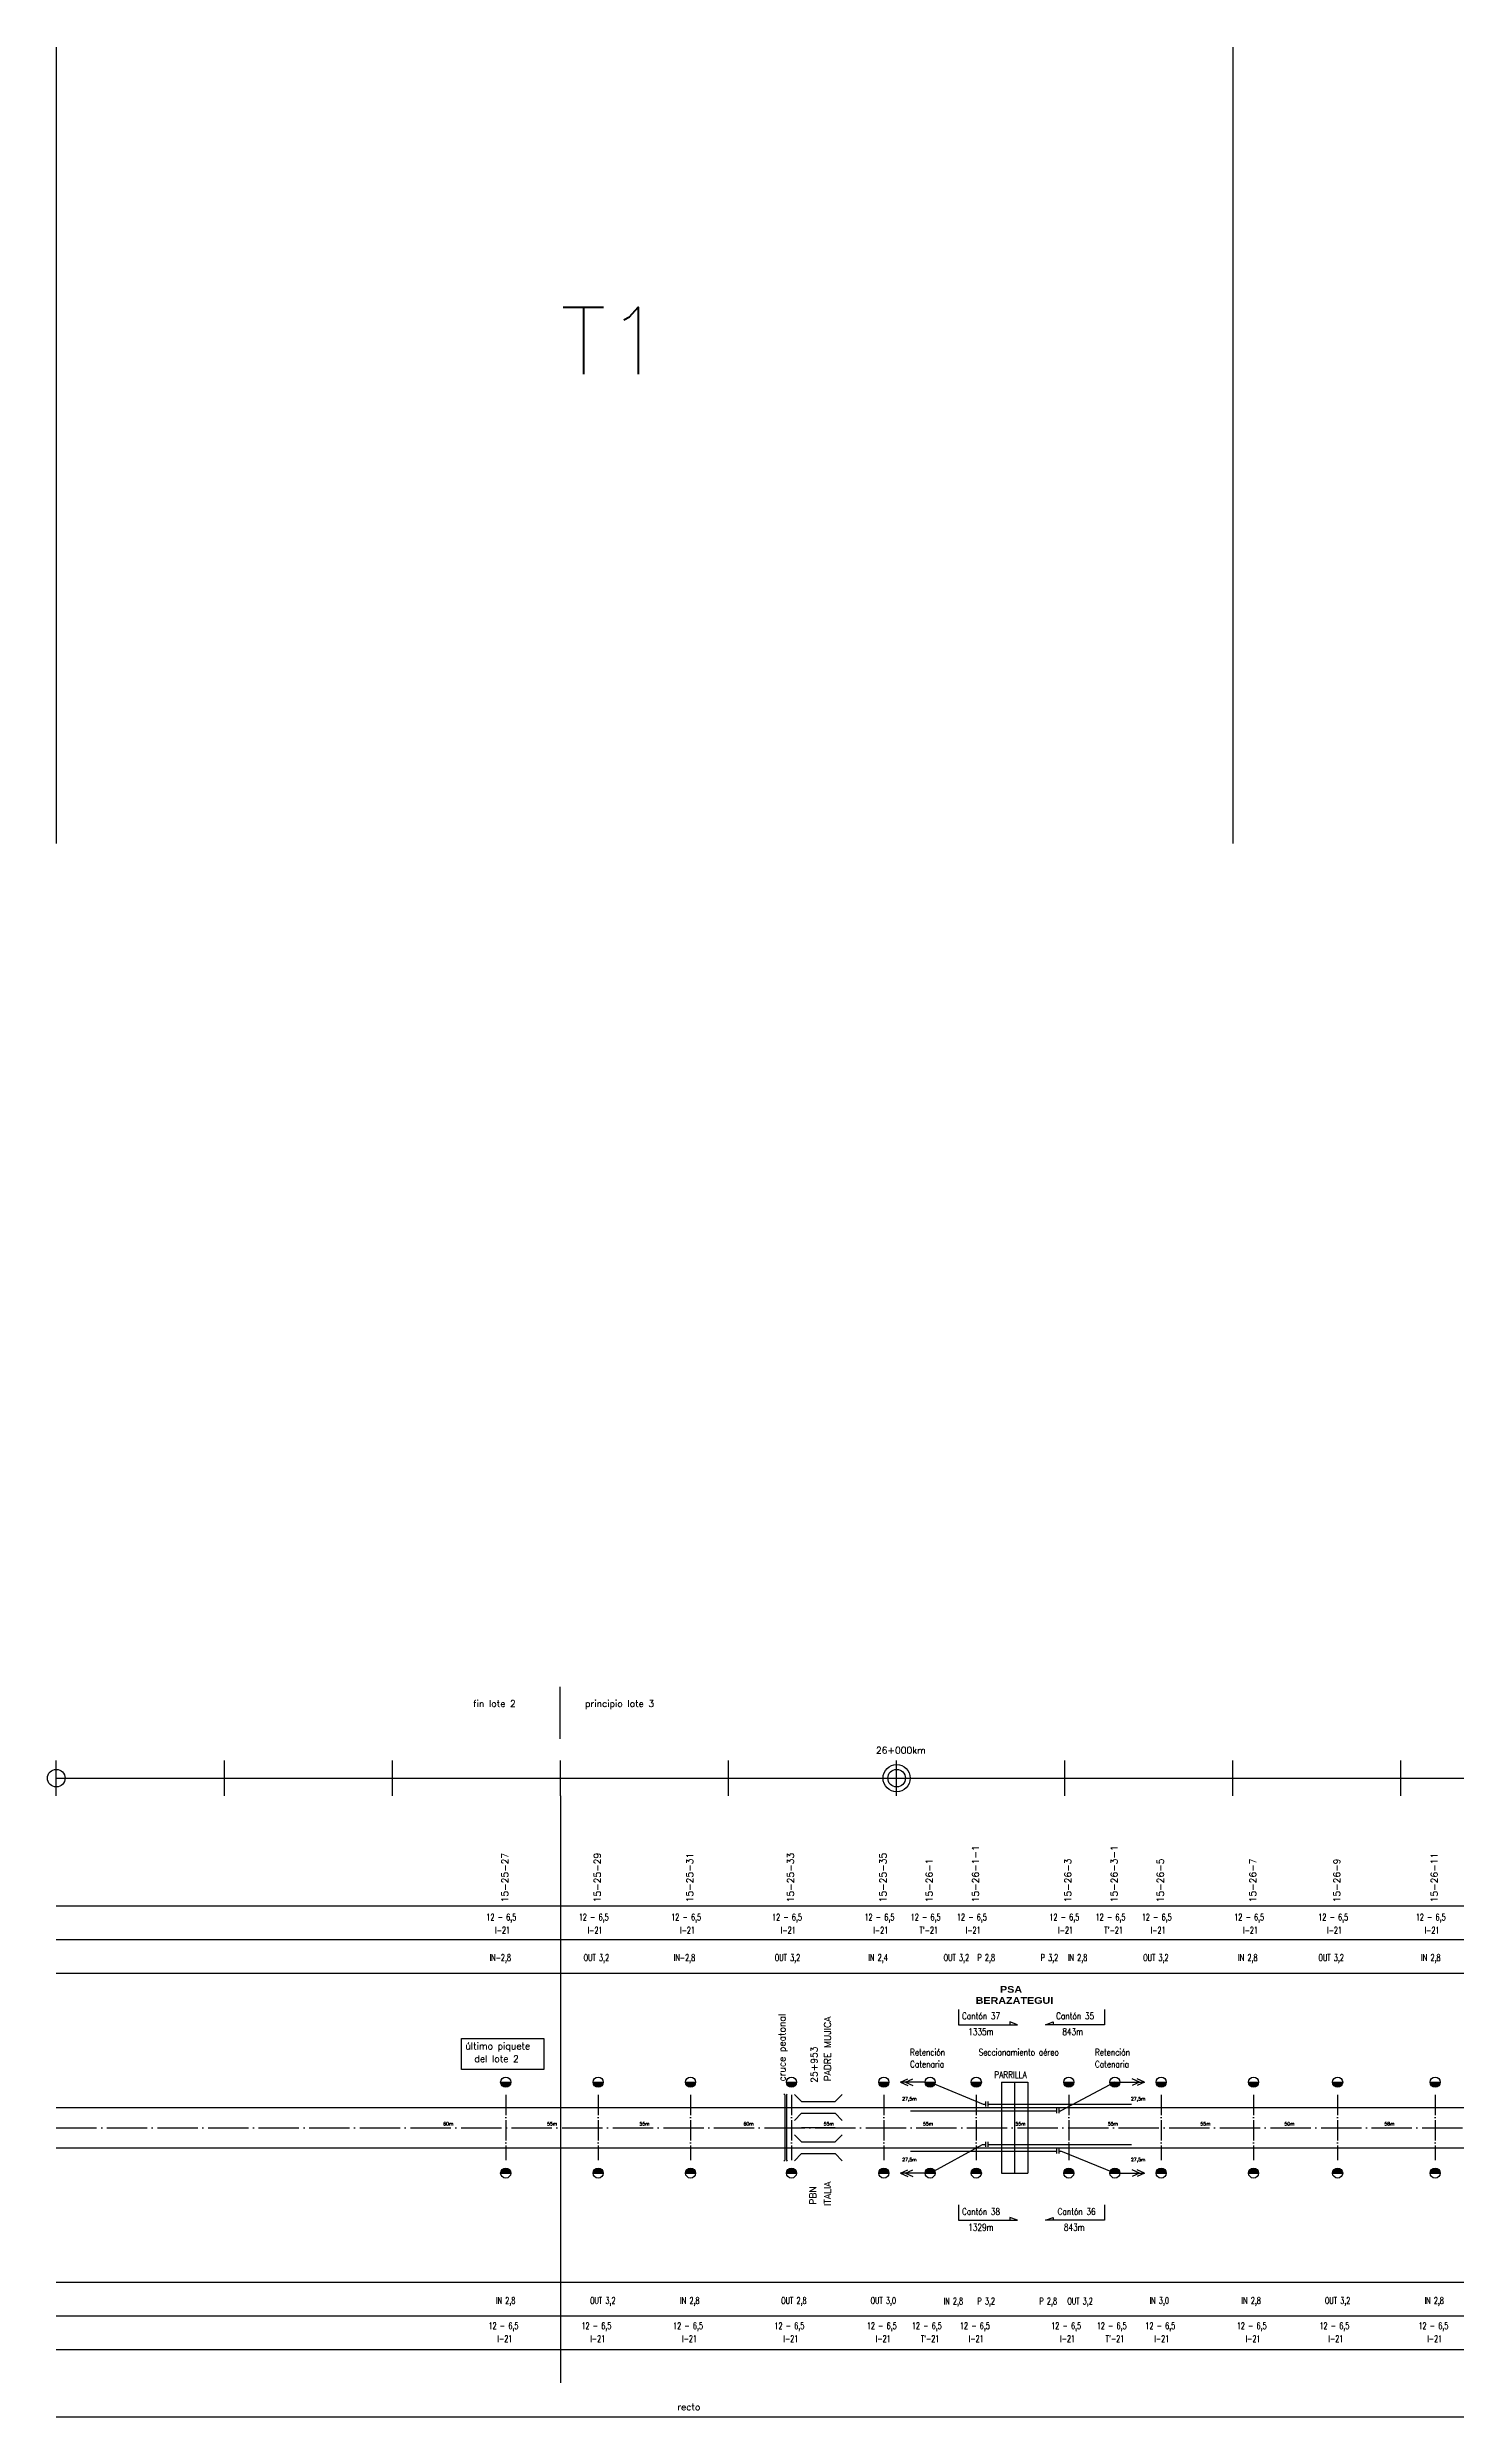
# Model space of a CAD drawing. Header units: millimetres. Extents: x 63 to 27368, y 135 to 1565.
# Drawn here: x 63 to 901, y 155 to 1565 of the extents above; entities that cross this region are included whole.
import ezdxf

# ---------------------------------------------------------------- set-up
doc = ezdxf.new("R2010")
doc.units = ezdxf.units.MM
doc.linetypes.add('ACAD_ISO04W100', pattern=[30, 24, -3, 0, -3])
for name, color, linetype in [('catenaria via ascendente', 7, 'Continuous'), ('catenaria vía descendente', 7, 'Continuous'), ('Eje de entrevías', 1, 'Continuous'), ('longitud vano', 7, 'Continuous'), ('Nº de poste', 6, 'Continuous'), ('progresivas', 4, 'Continuous'), ('TEXTOS', 3, 'Continuous')]:
    doc.layers.add(name, color=color, linetype=linetype)
doc.styles.add('STYLE1', font='romans.shx')
doc.styles.add('TEXTO_SELLO', font='')
doc.styles.get('TEXTO_SELLO').set_extended_font_data('Arial Black', bold=True)

msp = doc.modelspace()

# ---------------------------------------------------------------- hatches: boundary and pattern name
for points in [[(338.6, 354.1), (332.6, 354.1, 1)], [(393.6, 354.1), (387.6, 354.1, 1)], [(448.6, 354.1), (442.6, 354.1, 1)], [(508.6, 354.1), (502.6, 354.1, 1)], [(563.6, 354.1), (557.6, 354.1, 1)], [(591.1, 354.1), (585.1, 354.1, 1)], [(618.6, 354.1), (612.6, 354.1, 1)], [(673.6, 354.1), (667.6, 354.1, 1)], [(701.1, 354.1), (695.1, 354.1, 1)], [(728.6, 354.1), (722.6, 354.1, 1)], [(783.6, 354.1), (777.6, 354.1, 1)], [(833.6, 354.1), (827.6, 354.1, 1)], [(891.6, 354.1), (885.6, 354.1, 1)], [(338.6, 300), (332.6, 300, -1)], [(393.6, 300), (387.6, 300, -1)], [(448.6, 300), (442.6, 300, -1)], [(508.6, 300), (502.6, 300, -1)], [(563.6, 300), (557.6, 300, -1)], [(591.1, 300), (585.1, 300, -1)], [(618.6, 300), (612.6, 300, -1)], [(673.6, 300), (667.6, 300, -1)], [(701.1, 300), (695.1, 300, -1)], [(728.6, 300), (722.6, 300, -1)], [(783.6, 300), (777.6, 300, -1)], [(833.6, 300), (827.6, 300, -1)], [(891.6, 300), (885.6, 300, -1)]]:
    msp.add_hatch(color=256).paths.add_polyline_path(points)

# ---------------------------------------------------------------- linework, layer by layer
for p, q in [((68.2, 1565.1), (68.2, 1091.2)), ((768.2, 1565.1), (768.2, 1091.2)), ((368, 558.5), (368, 589.4)), ((68.2, 524.4), (68.2, 545.6)), ((168.2, 524.4), (168.2, 545.6)), ((268.2, 524.4), (268.2, 545.6)), ((368.2, 524.4), (368.2, 545.6)), ((468.2, 524.4), (468.2, 545.6)), ((568.2, 524.4), (568.2, 545.6)), ((668.2, 524.4), (668.2, 545.6)), ((768.2, 524.4), (768.2, 545.6)), ((868.2, 524.4), (868.2, 545.6)), ((68.2, 535), (27368.2, 535)), ((368.2, 524.4), (368.2, 175.2)), ((68.2, 459), (27368.2, 459)), ((68.2, 439), (27368.2, 439)), ((68.2, 419), (27368.2, 419)), ((605.1, 397.4), (605.1, 388.3)), ((691.8, 397.4), (691.8, 388.3)), ((605.1, 388.3), (640.1, 388.3)), ((640.1, 388.3), (635.5, 390)), ((635.5, 390), (635.5, 388.3)), ((656.8, 388.3), (661.3, 390)), ((691.8, 388.3), (656.8, 388.3)), ((661.3, 390), (661.3, 388.3)), ((332.6, 354.1), (338.6, 354.1)), ((387.6, 354.1), (393.6, 354.1)), ((442.6, 354.1), (448.6, 354.1)), ((502.6, 354.1), (508.6, 354.1)), ((557.6, 354.1), (563.6, 354.1)), ((570.5, 354.1), (574.9, 356)), ((585.1, 354.1), (570.5, 354.1)), ((570.5, 354.1), (574.9, 352.2)), ((573.5, 354.1), (577.8, 356)), ((573.5, 354.1), (577.8, 352.2)), ((585.1, 354.1), (591.1, 354.1)), ((612.6, 354.1), (618.6, 354.1)), ((667.6, 354.1), (673.6, 354.1)), ((695.1, 354.1), (701.1, 354.1)), ((701.1, 354.1), (715.7, 354.1)), ((712.7, 354.1), (708.4, 356)), ((712.7, 354.1), (708.4, 352.2)), ((715.7, 354.1), (711.4, 356)), ((715.7, 354.1), (711.4, 352.2)), ((722.6, 354.1), (728.6, 354.1)), ((777.6, 354.1), (783.6, 354.1)), ((827.6, 354.1), (833.6, 354.1)), ((885.6, 354.1), (891.6, 354.1)), ((501.6, 346.5), (501.1, 347)), ((502.6, 346.5), (503.1, 347)), ((511.6, 342.5), (507.4, 346.7)), ((531.6, 342.5), (535.8, 346.7)), ((501.6, 327), (502.6, 327)), ((511.6, 335.6), (507.4, 331.3)), ((531.6, 327), (511.6, 327)), ((531.6, 335.6), (535.8, 331.3)), ((511.6, 318.5), (507.4, 322.7)), ((511.6, 311.6), (507.4, 307.3)), ((531.6, 318.5), (535.8, 322.7)), ((531.6, 311.6), (535.8, 307.3)), ((332.6, 300), (338.6, 300)), ((387.6, 300), (393.6, 300)), ((442.6, 300), (448.6, 300)), ((501.6, 307.6), (501.1, 307.1)), ((502.6, 307.6), (503.1, 307.1)), ((502.6, 300), (508.6, 300)), ((557.6, 300), (563.6, 300)), ((570.5, 300), (574.9, 301.9)), ((585.1, 300), (570.5, 300)), ((570.5, 300), (574.9, 298)), ((573.5, 300), (577.8, 301.9)), ((573.5, 300), (577.8, 298)), ((585.1, 300), (591.1, 300)), ((612.6, 300), (618.6, 300)), ((667.6, 300), (673.6, 300)), ((695.1, 300), (701.1, 300)), ((701.1, 300), (715.7, 300)), ((712.7, 300), (708.4, 301.9)), ((712.7, 300), (708.4, 298)), ((715.7, 300), (711.4, 301.9)), ((715.7, 300), (711.4, 298)), ((722.6, 300), (728.6, 300)), ((777.6, 300), (783.6, 300)), ((827.6, 300), (833.6, 300)), ((885.6, 300), (891.6, 300)), ((605.1, 281), (605.1, 271.9)), ((605.1, 271.9), (640.1, 271.9)), ((640.1, 271.9), (635.5, 273.6)), ((635.5, 273.6), (635.5, 271.9)), ((656.8, 271.9), (661.3, 273.6)), ((691.8, 271.9), (656.8, 271.9)), ((661.3, 273.6), (661.3, 271.9)), ((691.8, 281), (691.8, 271.9)), ((68.2, 235), (27368.2, 235)), ((68.2, 215), (27368.2, 215)), ((68.2, 195), (27368.2, 195)), ((68.2, 155), (1946.8, 155))]:
    msp.add_line(p, q)
at = {"color": 5, "linetype": 'Continuous', "ltscale": 0.5}
for p, q in [((630.5, 354.1), (630.5, 300)), ((630.5, 354.1), (646.3, 354.1)), ((638.4, 354.1), (638.4, 300)), ((646.3, 354.1), (646.3, 300)), ((630.5, 300), (646.3, 300))]:
    msp.add_line(p, q, dxfattribs=at)
at = {"linetype": 'ACAD_ISO04W100', "ltscale": 0.5}
for p, q in [((335.6, 346.5), (335.6, 307.6)), ((390.6, 346.5), (390.6, 307.6)), ((445.6, 346.5), (445.6, 307.6)), ((505.6, 346.5), (505.6, 307.6)), ((560.6, 346.5), (560.6, 307.6)), ((615.6, 346.5), (615.6, 307.6)), ((670.6, 346.5), (670.6, 307.6)), ((725.6, 346.5), (725.6, 307.6)), ((780.6, 346.5), (780.6, 307.6)), ((830.6, 346.5), (830.6, 307.6)), ((888.6, 346.5), (888.6, 307.6))]:
    msp.add_line(p, q, dxfattribs=at)
at = {"ltscale": 0.5}
for p, q in [((501.6, 346.5), (501.6, 307.6)), ((502.6, 346.5), (502.6, 307.6))]:
    msp.add_line(p, q, dxfattribs=at)
at = {"color": 1}
for p, q in [((621.2, 339.6), (621.2, 342.5)), ((622.7, 339.6), (622.7, 342.5)), ((663.6, 335.6), (663.6, 338.5)), ((665, 335.6), (665, 338.5)), ((621.2, 315.6), (621.2, 318.5)), ((622.7, 315.6), (622.7, 318.5)), ((663.6, 311.6), (663.6, 314.5)), ((665, 311.6), (665, 314.5))]:
    msp.add_line(p, q, dxfattribs=at)
msp.add_lwpolyline([(309.2, 380.1), (358.3, 380.1), (358.3, 361.6), (309.2, 361.6)], close=True)
for centre, radius in [((68.2, 535), 5.24), ((568.2, 535), 8.09), ((568.2, 535), 5.24), ((335.6, 354.1), 3), ((390.6, 354.1), 3), ((445.6, 354.1), 3), ((505.6, 354.1), 3), ((560.6, 354.1), 3), ((588.1, 354.1), 3), ((615.6, 354.1), 3), ((670.6, 354.1), 3), ((698.1, 354.1), 3), ((725.6, 354.1), 3), ((780.6, 354.1), 3), ((830.6, 354.1), 3), ((888.6, 354.1), 3), ((335.6, 300), 3), ((390.6, 300), 3), ((445.6, 300), 3), ((505.6, 300), 3), ((560.6, 300), 3), ((588.1, 300), 3), ((615.6, 300), 3), ((670.6, 300), 3), ((698.1, 300), 3), ((725.6, 300), 3), ((780.6, 300), 3), ((830.6, 300), 3), ((888.6, 300), 3)]:
    msp.add_circle(centre, radius)
at = {"layer": 'catenaria via ascendente', "color": 6}
for p, q in [((588.1, 354.1), (619.7, 341)), ((698.1, 354.1), (665.9, 337)), ((619.7, 341), (621.2, 341)), ((622.7, 341), (708, 341)), ((576.4, 337), (663.6, 337)), ((665, 337), (665.9, 337)), ((576.4, 313), (663.6, 313)), ((588.1, 300), (619.2, 317)), ((619.2, 317), (621.2, 317)), ((622.7, 317), (708, 317)), ((665, 313), (665.9, 313)), ((698.1, 300), (665.9, 313))]:
    msp.add_line(p, q, dxfattribs=at)
at = {"layer": 'catenaria via ascendente'}
for p, q in [((68.2, 339), (26678.8, 339)), ((511.6, 342.5), (531.6, 342.5)), ((511.6, 335.6), (531.6, 335.6)), ((68.2, 315), (26678.8, 315))]:
    msp.add_line(p, q, dxfattribs=at)
at = {"layer": 'catenaria vía descendente'}
for p, q in [((511.6, 318.5), (531.6, 318.5)), ((511.6, 311.6), (531.6, 311.6))]:
    msp.add_line(p, q, dxfattribs=at)
at = {"layer": 'Eje de entrevías', "linetype": 'ACAD_ISO04W100'}
msp.add_line((68.2, 327), (27368.2, 327), dxfattribs=at)

# ---------------------------------------------------------------- texts
at = {"color": 3, "linetype": 'Continuous', "style": 'STYLE1'}
msp.add_text('T1', height=40, dxfattribs=at).set_placement((368.1, 1370.5))
at = {"linetype": 'Continuous'}
for s, style, p in [('PSA', 'TEXTO_SELLO', (629.7, 407.3)), ('BERAZATEGUI', 'TEXTO_SELLO', (615.2, 400.7)), ('último piquete', 'STYLE1', (311.6, 373.6)), ('del lote 2', 'STYLE1', (317, 366))]:
    msp.add_text(s, height=4, dxfattribs=dict(at, style=style)).set_placement(p)
at = {"linetype": 'Continuous', "style": 'STYLE1', "width": 0.8}
for s, p in [('Cantón 37', (607.1, 391.5)), ('Cantón 35', (663.1, 391.5)), ('1335m', (610.8, 382.1)), ('843m', (666.8, 382.1)), ('Catenaria', (576.2, 362.8)), ('Retención', (576.2, 369.9)), ('Seccionamiento aéreo', (617, 369.9)), ('Catenaria', (686.2, 362.8)), ('Retención', (686.2, 369.9)), ('PARRILLA', (626.3, 356.5)), ('Cantón 38', (607.1, 275.1)), ('1329m', (610.8, 265.7)), ('Cantón 36', (664, 275.1)), ('843m', (667.7, 265.7))]:
    msp.add_text(s, height=4, dxfattribs=at).set_placement(p)
at = {"layer": 'longitud vano', "linetype": 'Continuous', "style": 'STYLE1'}
for s, p in [('27,5m', (571.5, 343.2)), ('27,5m', (707.6, 343.2)), ('60m', (298.4, 328.3)), ('55m', (360.2, 328.3)), ('55m', (415.2, 328.3)), ('60m', (477.1, 328.3)), ('55m', (524.8, 328.3)), ('55m', (583.9, 328.3)), ('55m', (638.9, 328.3)), ('55m', (693.9, 328.3)), ('55m', (748.9, 328.3)), ('50m', (798.9, 328.3)), ('58m', (858.4, 328.3)), ('27,5m', (571.5, 307)), ('27,5m', (707.6, 307))]:
    msp.add_text(s, height=2, dxfattribs=at).set_placement(p)
at = {"layer": 'Nº de poste', "linetype": 'Continuous', "style": 'STYLE1'}
for s, p in [('15-26-1-1', (617.1, 461.1)), ('15-26-3-1', (699.6, 461.1)), ('15-25-27', (337.1, 461.1)), ('15-25-29', (392.1, 461.1)), ('15-25-31', (447.1, 461.1)), ('15-25-33', (507.1, 461.1)), ('15-25-35', (562.1, 461.1)), ('15-26-1', (589.6, 461.1)), ('15-26-3', (672.1, 461.1)), ('15-26-5', (727.1, 461.1)), ('15-26-7', (782.1, 461.1)), ('15-26-9', (832.1, 461.1)), ('15-26-11', (890.1, 461.1))]:
    msp.add_text(s, height=4, rotation=90, dxfattribs=at).set_placement(p)
at = {"layer": 'progresivas', "linetype": 'Continuous', "style": 'STYLE1'}
msp.add_text('26+000km', height=4, dxfattribs=at).set_placement((555.9, 549.6))
msp.add_text('25+953', height=4, rotation=90, dxfattribs=at).set_placement((521.1, 353.7))
at = {"layer": 'TEXTOS', "linetype": 'Continuous', "style": 'STYLE1'}
for s, p in [('fin lote 2', (316.2, 577.4)), ('principio lote 3', (382.8, 577.4)), ('recto', (437.7, 158.8))]:
    msp.add_text(s, height=4, dxfattribs=at).set_placement(p)
at = {"layer": 'TEXTOS', "linetype": 'Continuous', "style": 'STYLE1', "width": 0.7}
for s, p in [('12 - 6,5', (324.1, 450.3)), ('12 - 6,5', (379.1, 450.3)), ('12 - 6,5', (434.1, 450.3)), ('12 - 6,5', (494.1, 450.3)), ('12 - 6,5', (549.1, 450.3)), ('12 - 6,5', (576.6, 450.3)), ('12 - 6,5', (604.1, 450.3)), ('12 - 6,5', (659.1, 450.3)), ('12 - 6,5', (686.6, 450.3)), ('12 - 6,5', (714.1, 450.3)), ('12 - 6,5', (769.1, 450.3)), ('12 - 6,5', (819.1, 450.3)), ('12 - 6,5', (877.1, 450.3)), ('I-21', (329.3, 442.5)), ('I-21', (384.3, 442.5)), ('I-21', (439.3, 442.5)), ('I-21', (499.3, 442.5)), ('I-21', (554.3, 442.5)), ("T'-21", (581.8, 442.5)), ('I-21', (609.3, 442.5)), ('I-21', (664.3, 442.5)), ("T'-21", (691.8, 442.5)), ('I-21', (719.3, 442.5)), ('I-21', (774.3, 442.5)), ('I-21', (824.3, 442.5)), ('I-21', (882.3, 442.5)), ('IN-2,8', (326, 426.2)), ('OUT 3,2', (382, 426.2)), ('IN-2,8', (435.6, 426.2)), ('OUT 3,2', (495.7, 426.2)), ('IN 2,4', (551.4, 426.2)), ('OUT 3,2', (596.2, 426.2)), ('P 2,8', (616.3, 426.2)), ('P 3,2', (653.9, 426.2)), ('IN 2,8', (670.1, 426.2)), ('OUT 3,2', (714.9, 426.2)), ('IN 2,8', (771.4, 426.2)), ('OUT 3,2', (819.2, 426.2)), ('IN 2,8', (880.3, 426.2)), ('IN 2,8', (329.8, 222.1)), ('OUT 3,2', (385.8, 222.1)), ('IN 2,8', (439.4, 222.1)), ('OUT 2,8', (499.5, 222.1)), ('OUT 3,0', (552.7, 222.1)), ('IN 2,8', (596.2, 221.8)), ('P 3,2', (616.3, 221.8)), ('P 2,8', (653.2, 221.8)), ('OUT 3,2', (669.8, 221.8)), ('IN 3,0', (718.7, 222.1)), ('IN 2,8', (773.4, 222.1)), ('OUT 3,2', (823, 222.1)), ('IN 2,8', (882.3, 222.1)), ('12 - 6,5', (325.4, 207.1)), ('I-21', (330.7, 199.4)), ('12 - 6,5', (380.7, 207.1)), ('I-21', (385.9, 199.4)), ('12 - 6,5', (435.2, 207.1)), ('I-21', (440.5, 199.4)), ('12 - 6,5', (495.5, 207.1)), ('I-21', (500.8, 199.4)), ('12 - 6,5', (550.5, 207.1)), ('I-21', (555.8, 199.4)), ('12 - 6,5', (577.3, 207.1)), ("T'-21", (582.6, 199.4)), ('12 - 6,5', (605.9, 207.1)), ('I-21', (611.1, 199.4)), ('12 - 6,5', (660.2, 207.1)), ('I-21', (665.5, 199.4)), ('12 - 6,5', (687.3, 207.1)), ("T'-21", (692.6, 199.4)), ('12 - 6,5', (716.2, 207.1)), ('I-21', (721.5, 199.4)), ('12 - 6,5', (770.6, 207.1)), ('I-21', (775.8, 199.4)), ('12 - 6,5', (819.8, 207.1)), ('I-21', (825.1, 199.4)), ('12 - 6,5', (878.7, 207.1)), ('I-21', (883.9, 199.4))]:
    msp.add_text(s, height=4, dxfattribs=at).set_placement(p)
at = {"layer": 'TEXTOS', "linetype": 'Continuous', "style": 'STYLE1'}
for s, p in [('cruce peatonal', (502, 354.5)), ('PADRE MUJICA', (529.1, 354.5)), ('PBN', (520.4, 281.2)), ('ITALIA', (529.1, 280.4))]:
    msp.add_text(s, height=4, rotation=90, dxfattribs=at).set_placement(p)

doc.saveas('drawing.dxf')
